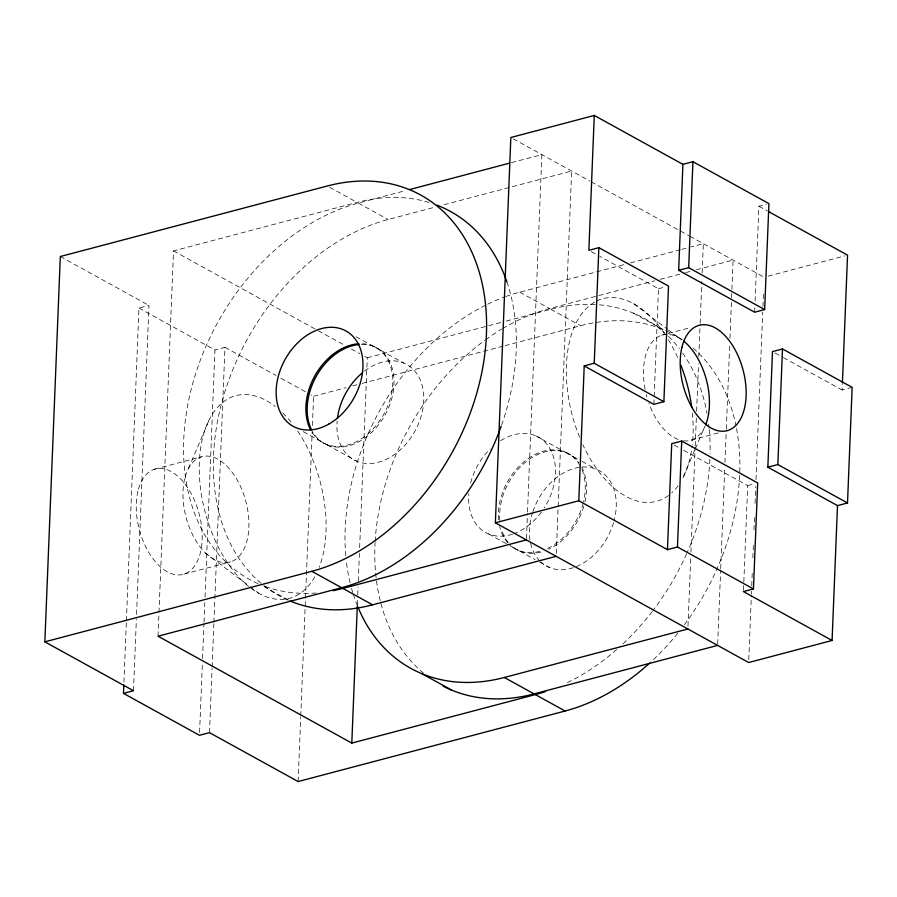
<?xml version="1.0" encoding="UTF-8"?>
<svg xmlns="http://www.w3.org/2000/svg" width="897" height="897" viewBox="0 0 897 897"><rect width="100%" height="100%" fill="white"/><g stroke="black" fill="none" stroke-linecap="round" stroke-linejoin="round"><path stroke-width="0.67" stroke-dasharray="4.49 3.36" d="M123.932 682.213L126.342 622.182M126.399 620.78L138.968 308.063L148.969 305.428L136.411 618.134M133.496 690.735L136.355 619.535M158.04 636.208L158.937 613.873M158.993 612.472L173.513 250.902L357.062 202.408A209.618 151.728 -61.1 0 1 429.114 202.487M199.583 732.501L202.33 664.094M202.554 658.51L203.955 623.606M204.011 622.215L204.796 602.672M205.021 597.088L214.944 349.987L138.968 308.063M209.483 732.647L212.062 668.433M212.118 667.032L213.856 623.751M213.912 622.361L224.956 347.341L214.944 349.987M298.129 781.545L300.708 717.331M300.764 715.929L312.201 431.143M312.425 425.559L313.602 396.239L311.181 394.893M357.354 604.881L357.69 596.505M357.746 595.103L358.082 586.728M358.307 581.144L359.428 553.225M359.652 547.641L367.277 357.78L364.821 356.423M526.449 538.525L527.458 513.398M527.514 511.996L541.866 154.609L510.83 162.805M556.263 553.55L571.636 171.024L442.075 205.256M653.868 404.323L658.51 288.733L599.858 256.374M687.977 626.196L690.724 557.788M690.948 552.204L695.153 447.502M695.209 446.101L696.33 418.181M696.61 411.207L698.516 363.733M698.797 356.759L700.086 324.647M700.142 323.256L701.824 281.366M702.16 272.991L703.338 243.681L691.195 246.888M717.678 644.012L720.65 570.021M720.706 568.62L724.742 468.111M724.967 462.516L726.256 430.414M726.312 429.013L729.732 343.854M729.956 338.27L731.526 299.183M731.582 297.782L731.862 290.807M731.918 289.406L733.096 260.096L696.655 269.717M743.49 590.181L743.77 583.207M743.826 581.817L747.683 485.613L682.729 449.789M754.646 312.223L754.87 306.651M755.095 301.078L758.907 206.265L766.419 204.281M748.76 659.732L751.338 595.507M751.394 594.117L751.507 591.325M751.731 585.741L752.348 570.38M752.852 557.811L753.469 542.461M753.973 529.892L754.59 514.542M755.039 503.374L755.711 486.611M755.992 479.637L762.719 312.111M762.943 306.527L763.56 291.166M852.15 387.381L842.137 390.027L842.361 384.465M188.426 468.559L209.752 418.585M694.682 450.227L682.651 478.415A104.803 59.482 75.2 0 0 692.192 445.876M695.231 448.949L703.977 428.441M257.955 583.577A209.618 151.728 -61.1 0 1 191.88 386.708A209.618 151.728 -61.1 0 1 358.329 203.103L405.567 190.624M261.005 583.229A209.618 151.728 -61.1 0 1 227.905 382.671A209.618 151.728 -61.1 0 1 388.087 219.518L435.325 207.039M505.684 296.571A209.618 151.728 -61.1 0 1 519.789 292.175L625.063 264.357M630.456 262.933L680.397 249.736M681.742 249.377L689.838 247.247M502.679 328.549A209.618 151.728 -61.1 0 1 549.558 308.59L654.821 280.772M660.226 279.348L684.512 272.935M685.857 272.576L689.916 271.499M367.277 357.78L500.885 322.483M506.278 321.048L550.825 309.286A209.618 151.728 -61.1 0 1 597.996 304.711M658.51 288.733L664.767 287.074M313.602 396.239L345.962 387.683M352.712 385.901L360.796 383.77M362.141 383.411L503.722 346.007M505.067 345.648L580.583 325.701A209.618 151.728 -61.1 0 1 682.292 339.817M768.157 276.141L844.862 255.88M154.497 469.221L201.22 456.876M661.751 335.198L666.987 333.819M668.299 333.471L690.589 327.584M183.941 574.136L230.652 561.802M691.183 440.124L718.721 432.847M747.683 485.613L755.196 483.629M758.907 206.265L767.406 210.952M513.23 138.811L589.923 181.116M591.145 181.788L688.705 235.608M689.928 236.281L764.121 277.207M591.302 251.665L598.635 255.701M774.93 352.947L782.262 356.995M783.485 357.668L842.137 390.027M633.215 313.053L662.973 329.468M329.681 187.305L357.062 202.408M358.329 203.103L388.087 219.518M519.789 292.175L549.558 308.59M550.825 309.286L580.583 325.701M674.152 445.058L681.507 449.105M356.087 336.756L372.76 345.95M374.027 346.646L403.785 363.061M535.487 435.718L565.245 452.133M566.512 452.828L580.796 460.71M581.996 461.361L596.281 469.243M173.513 250.902L317 330.04M318.222 330.724L345.199 345.603M351.332 348.989L359.921 353.721M60.323 256.52L148.969 305.428M224.956 347.341L275.962 375.473M280.817 378.153L306.314 392.213M303.276 431.692L325.891 444.172M327.158 444.867L356.916 461.282M488.618 533.939L508.857 545.096M510.045 545.757L518.376 550.354M519.643 551.05L535.128 559.582M539.882 562.217L549.413 567.465M264.032 586.616L290.224 601.057M633.618 303.679L667.536 329.311M668.4 329.995L681.485 339.862M205.469 553.023L248.94 585.876M250.039 586.705L258.785 593.321M362.489 343.708A54.504 39.446 -61.1 0 1 382.963 415.703A54.504 39.446 -61.1 0 1 311.416 431.233M506.906 281.938A209.618 151.728 -61.1 0 1 501.692 424.763M314.847 576.704A104.803 59.482 75.2 0 1 233.926 571.49A104.803 59.482 75.2 0 1 202.756 437.276A104.803 59.482 75.2 0 1 275.301 406.464M282.779 412.99A104.803 59.482 75.2 0 1 292.646 424.09M297.669 431.031A104.803 59.482 75.2 0 1 319.209 567.364M693.235 348.193A209.618 151.728 -61.1 0 1 736.022 425.907M736.527 428.508A209.618 151.728 -61.1 0 1 682.875 626.734M677.74 633.282A209.618 151.728 -61.1 0 1 650.549 662.266M668.467 336.386A209.618 151.728 -61.1 0 1 679.332 348.585M682.639 353.059A209.618 151.728 -61.1 0 1 707.015 413.405M708.641 424.124A209.618 151.728 -61.1 0 1 709.09 428.239M709.224 429.618A209.618 151.728 -61.1 0 1 710.076 453.579M709.886 459.174A209.618 151.728 -61.1 0 1 687.214 552.485M686.642 553.763A209.618 151.728 -61.1 0 1 653.117 610.319M652.265 611.418A209.618 151.728 -61.1 0 1 619.816 646.737M616.676 649.54A209.618 151.728 -61.1 0 1 564.897 683.794M599.42 304.823A209.618 151.728 -61.1 0 1 664.509 332.686M582.366 467.034A54.504 39.446 -61.1 0 1 614.232 520.249M613.559 522.671A54.504 39.446 -61.1 0 1 574.607 567.263M573.34 567.7A54.504 39.446 -61.1 0 1 540.745 561.881M539.815 560.973A54.504 39.446 -61.1 0 1 532.504 512.815M532.896 511.604A54.504 39.446 -61.1 0 1 581.121 467.135M499.864 520.54A54.504 39.446 -61.1 0 1 528.041 460.273A54.504 39.446 -61.1 0 1 578.722 462.359M581.66 466.967A54.504 39.446 -61.1 0 1 584.799 502.499M583.801 506.256A54.504 39.446 -61.1 0 1 548.639 549.278M541.07 552.036A54.504 39.446 -61.1 0 1 511.952 546.329M508.274 542.584A54.504 39.446 -61.1 0 1 501.625 529.835M357.398 605.811A209.618 151.728 -61.1 0 1 353.16 593.915M352.734 592.558A209.618 151.728 -61.1 0 1 351.557 588.454M350.122 582.893A209.618 151.728 -61.1 0 1 346.343 561.275M345.782 555.77A209.618 151.728 -61.1 0 1 486.409 304.812M487.688 304.184A209.618 151.728 -61.1 0 1 504.394 297.042M423.53 673.187A209.618 151.728 -61.1 0 1 380.575 602.1M380.227 600.71A209.618 151.728 -61.1 0 1 376.258 579.058M376.101 577.69A209.618 151.728 -61.1 0 1 375.081 542.696M375.148 541.373A209.618 151.728 -61.1 0 1 484.548 340.535M485.669 339.716A209.618 151.728 -61.1 0 1 501.535 329.221M668.601 495.447A104.803 59.482 75.2 0 1 582.815 444.688M579.597 437.288A104.803 59.482 75.2 0 1 595.429 301.672M596.606 301.056A104.803 59.482 75.2 0 1 664.755 334.054M668.299 339.582A104.803 59.482 75.2 0 1 678.334 359.013M692.383 413.001A104.803 59.482 75.2 0 1 692.349 444.531M678.042 485.793A104.803 59.482 75.2 0 1 671.786 492.823M678.154 439.474A54.504 30.935 75.2 0 1 648.901 403.134M646.95 396.979A54.504 30.935 75.2 0 1 646.288 394.489M645.156 389.41A54.504 30.935 75.2 0 1 667.099 334.379M669.891 334.581A54.504 30.935 75.2 0 1 681.686 339.593M705.109 426.12A54.504 30.935 75.2 0 1 683.043 440.752M364.541 371.078A54.504 39.446 -61.1 0 1 422.779 388.132A54.504 39.446 -61.1 0 1 382.896 460.789A54.504 39.446 -61.1 0 1 337.126 421.018M361.345 344.381A54.504 39.446 -61.1 0 1 385.015 415.031A54.504 39.446 -61.1 0 1 312.683 431.939M316.26 592.984A209.618 151.728 -61.1 0 1 264.267 586.133M287.713 599.992A209.618 151.728 -61.1 0 1 262.059 584.115M500.571 440.719A54.504 39.446 -61.1 0 1 549.065 447.177A54.504 39.446 -61.1 0 1 544.221 507.893M541.306 512.142A54.504 39.446 -61.1 0 1 513.824 533.726M512.557 534.163A54.504 39.446 -61.1 0 1 468.839 493.664M470.667 482.934A54.504 39.446 -61.1 0 1 490.121 449.049M498.597 519.845A54.504 39.446 -61.1 0 1 528.793 458.143A54.504 39.446 -61.1 0 1 579.72 465.061M581.985 469.68A54.504 39.446 -61.1 0 1 583.532 501.804M583.196 503.139A54.504 39.446 -61.1 0 1 546.116 549.143M539.803 551.33A54.504 39.446 -61.1 0 1 509.72 544.771M507.881 542.898A54.504 39.446 -61.1 0 1 499.674 526.573M184.659 478.83A54.504 30.935 75.2 0 0 222.512 562.419A54.504 30.935 75.2 0 0 240.643 486.757A54.504 30.935 75.2 0 0 184.659 478.83M137.936 491.175A54.504 30.935 75.2 0 0 175.79 574.764A54.504 30.935 75.2 0 0 193.92 499.102A54.504 30.935 75.2 0 0 137.936 491.175"/><path stroke-width="1.35" d="M44.85 641.837L60.323 256.52L327.304 185.993A209.618 151.728 -61.1 0 1 486.421 334.559A209.618 151.728 -61.1 0 1 311.82 571.299L44.85 641.837L133.496 690.735L123.483 693.381L123.82 685.005M545.578 691.531A209.618 151.728 -61.1 0 1 535.341 694.592L351.803 743.086L357.298 606.271M837.495 505.616L847.508 502.97L852.15 387.381L782.498 348.955L772.485 351.602L767.843 467.191L837.495 505.616L832.08 640.48L748.647 662.524L495.368 522.805L510.842 137.499L594.274 115.455L682.92 164.353L692.933 161.707L768.92 203.619L764.659 309.577L754.646 312.223L678.67 270.311L682.92 164.353M667.446 549.659L671.707 443.701L681.72 441.055L757.696 482.967L753.446 588.937L677.459 547.013L667.446 549.659L578.8 500.761L584.216 365.909L594.229 363.263L663.881 401.677L668.523 286.087L598.871 247.662L588.858 250.308L594.274 115.455M594.229 363.263L598.871 247.662M677.459 547.013L681.72 441.055M764.659 309.577L688.683 267.665L692.933 161.707M847.508 502.97L777.856 464.556L782.498 348.955M842.418 383.075L847.553 255.163L768.617 211.625M409.615 189.559L509.485 163.164M678.67 270.311L688.683 267.665M663.881 401.677L653.868 404.323L584.216 365.909M495.368 522.805L578.8 500.761M767.843 467.191L777.856 464.556M501.232 426.086A209.618 151.728 -61.1 0 1 341.589 587.714L158.04 636.208L351.803 743.086M333.056 590.674A209.618 151.728 -61.1 0 0 342.856 588.41L526.393 539.916M290.224 601.057A209.618 151.728 -61.1 0 0 372.614 604.825L556.151 556.342M753.446 588.937L743.434 591.572L832.08 640.48M357.925 607.09A209.618 151.728 -61.1 0 0 504.316 677.482L687.864 628.988M443.017 686.104A209.618 151.728 -61.1 0 0 534.074 693.897L717.622 645.403M649.574 663.163A209.618 151.728 -61.1 0 1 565.11 711.007L298.129 781.545L209.483 732.647L199.47 735.293L123.483 693.381M311.82 571.299L341.589 587.714M342.856 588.41L372.614 604.825M504.316 677.482L534.074 693.897M535.341 694.592L565.11 711.007M421.926 673.714L451.684 690.129M310.743 430.033A54.504 39.446 -61.1 0 1 314.937 375.708A54.504 39.446 -61.1 0 1 358.845 343.742M436.929 205.166A209.618 151.728 -61.1 0 1 506.906 281.938M311.45 429.629A54.504 39.446 -61.1 0 1 316.204 376.415A54.504 39.446 -61.1 0 1 358.867 344.538M337.418 418.35A54.504 39.446 -61.1 0 1 362.433 372.76M683.817 341.208A54.504 30.935 75.2 0 1 705.625 424.886M680.901 365.247A104.803 59.482 75.2 0 1 691.744 407.485M328.851 424.057A54.504 39.446 -61.1 0 0 351.658 335.119A54.504 39.446 -61.1 0 0 278.182 376.751A54.504 39.446 -61.1 0 0 328.851 424.057M681.888 347.453A54.504 30.935 75.2 0 0 719.753 431.053A54.504 30.935 75.2 0 0 737.883 355.391A54.504 30.935 75.2 0 0 681.888 347.453"/></g></svg>
